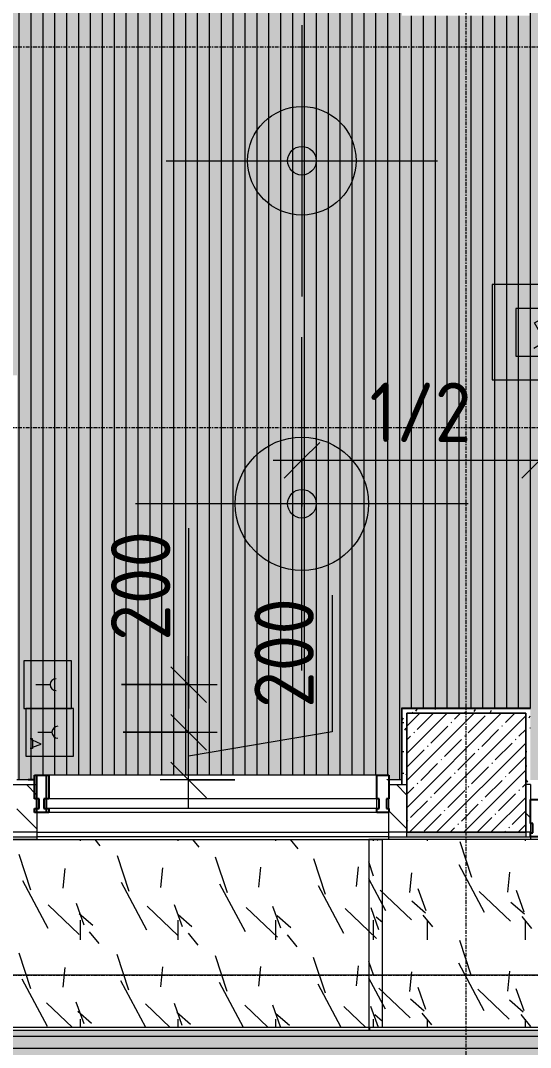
# Model space of a CAD drawing. Header units: millimetres. Extents: x 36059 to 234328, y -8553 to 29000.
# Drawn here: x 68685 to 70830, y 10796 to 15110 of the extents above; entities that cross this region are included whole.
import ezdxf

# ---------------------------------------------------------------- set-up
doc = ezdxf.new("R2010")
doc.units = ezdxf.units.MM
doc.linetypes.add('Осевая', pattern=[31.75, 6.35, -4.7625, 15.875, -4.7625])
for name, color, linetype, lineweight in [('A-ANNO-DIMS', 7, 'Continuous', 9), ('A-ANNO-DIMS-100', 7, 'Continuous', 9), ('A-CLNG-PATT', 7, 'Continuous', 9), ('A-DETL-GENF', 7, 'Continuous', 9), ('A-GLAZ-CWMG', 7, 'Continuous', 9), ('A-GLAZ-CWMG-1', 7, 'Continuous', 25), ('A-WALL', 7, 'Continuous', 9), ('I-WALL', 7, 'Continuous', 9), ('Q-SPCQ', 7, 'Continuous', 9), ('S-COLS', 7, 'Continuous', 9), ('Оси-2', 7, 'Осевая', 9)]:
    doc.layers.add(name, color=color, linetype=linetype, lineweight=lineweight)
for name, color, linetype, lineweight, true_color in [('A-CLNG-1', 7, 'Continuous', 9, 0xeaeaea), ('A-WALL-1', 7, 'Continuous', 9, 0x3c3c3c), ('A-WALL-FNSH-1', 7, 'Continuous', 9, 0x3c3c3c), ('E-LITE-EQPM-2', 1, 'Continuous', 9, 0xff0000), ('I-WALL-1', 7, 'Continuous', 9, 0x535353), ('Q-SPCQ-4', 1, 'Continuous', 9, 0xff0000), ('S-COLS-1', 9, 'Continuous', 9, 0x808080), ('S-COLS-2', 7, 'Continuous', 9, 0x3c3c3c)]:
    doc.layers.add(name, color=color, linetype=linetype, lineweight=lineweight, true_color=true_color)
doc.layers.add('A-CLNG-PATT-1', color=7, linetype='Continuous', lineweight=9, transparency=1)
doc.styles.add('ISOCPEUR', font='isocpeur.ttf', dxfattribs={"width": 0.9, "height": 250})
doc.dimstyles.new('ISO-2_5_0_9К_БОЛЬШОЙ', dxfattribs={"dimscale": 304.8, "dimtxt": 248.995294, "dimasz": 0.492126, "dimexe": 0.393701, "dimexo": 0.984252, "dimgap": 0, "dimtad": 1, "dimdec": 0, "dimrnd": 10, "dimzin": 0, "dimdsep": 46, "dimtxsty": 'ISOCPEUR', "dimblk1": 'OBLIQUE', "dimblk2": 'OBLIQUE', "dimsah": 1, "dimcen": 0.09, "dimdle": 0.393701, "dimazin": 0, "dimtfac": 1, "dimtdec": 4, "dimtix": 1, "dimtmove": 0, "dimatfit": 3, "dimfxl": 1, "dimtvp": 1, "dimtolj": 1, "dimtzin": 0, "dimarcsym": 2})
doc.dimstyles.new('ISO-2_5_0_9К_БОЛЬШОЙ_1', dxfattribs={"dimscale": 304.8, "dimtxt": 248.995294, "dimasz": 0.492126, "dimexe": 0.393701, "dimexo": 0.984252, "dimgap": 0, "dimtad": 1, "dimdec": 0, "dimrnd": 10, "dimzin": 0, "dimdsep": 46, "dimtxsty": 'ISOCPEUR', "dimblk1": 'OBLIQUE', "dimblk2": 'OBLIQUE', "dimsah": 1, "dimcen": 0.09, "dimdle": 0.393701, "dimazin": 0, "dimtfac": 1, "dimtdec": 4, "dimtix": 1, "dimtmove": 1, "dimatfit": 3, "dimfxl": 1, "dimtvp": 1, "dimtolj": 1, "dimtzin": 0, "dimarcsym": 2})
pattern_1 = [(0, (0, 0), (121.92, 30.48), [10.058, -81.382, 10.058, -81.382, -487.68]), (0, (0, 0), (121.92, 30.48), [-182.88, 10.058, -172.822, 10.058, -81.382, -213.36]), (0, (0, 0), (121.92, 30.48), [-457.2, 10.058, -50.902, 10.058, -142.342]), (120, (45.72, 15.24), (-87.356454, 90.345817), [10.058, -81.382, 10.058, -81.382, -487.68]), (120, (45.72, 15.24), (-87.356454, 90.345817), [-182.88, 10.058, -172.822, 10.058, -81.382, -213.36]), (120, (45.72, 15.24), (-87.356454, 90.345817), [-457.2, 10.058, -50.902, 10.058, -142.342]), (240, (60.96, 76.2), (-34.563546, -120.825817), [10.058, -81.382, 10.058, -81.382, -487.68]), (240, (60.96, 76.2), (-34.563546, -120.825817), [-182.88, 10.058, -172.822, 10.058, -81.382, -213.36]), (240, (60.96, 76.2), (-34.563546, -120.825817), [-457.2, 10.058, -50.902, 10.058, -142.342])]

# ---------------------------------------------------------------- blocks, each defined once
blk = doc.blocks.new('Дистанционный пожарный извещатель - Монтируемые на перекрытии-30381390-Сводный план потолка 3 этажа в осях 12-23')
at = {"layer": 'Q-SPCQ'}
for p, q in [((0, 200), (-200, 200)), ((-200, 200), (-200, 0)), ((0, 0), (0, 200)), ((-100, 50), (-100, 110)), ((-49.9, 64.5), (-66.8, 28.2)), ((-36.8, 28.2), (-49.9, 64.5)), ((-200, 0), (0, 0)), ((-72.6, 28.2), (-72.6, 18.2)), ((-66.8, 28.2), (-72.6, 28.2)), ((-66.8, 28.2), (-36.8, 28.2)), ((-36.8, 28.2), (-31.8, 28.2)), ((-31.8, 28.2), (-31.8, 18.2))]:
    blk.add_line(p, q, dxfattribs=at)
blk.add_arc((-100, 135), 25, 180, 360, dxfattribs=at)
blk = doc.blocks.new('Извещатель пожарный ручной - Монтируемые на перекрытии-30381391-Сводный план потолка 3 этажа в осях 12-23')
at = {"layer": 'Q-SPCQ'}
for p, q in [((0, 200), (-200, 200)), ((-200, 200), (-200, 0)), ((0, 0), (0, 200)), ((-100, 50), (-100, 110)), ((-200, 0), (0, 0))]:
    blk.add_line(p, q, dxfattribs=at)
blk.add_arc((-100, 135), 25, 180, 360, dxfattribs=at)
blk = doc.blocks.new('Извещатель потолочный - Монтируемые на перекрытии-30383673-Сводный план потолка 3 этажа в осях 12-23')
at = {"layer": 'Q-SPCQ'}
for p, q in [((-300, 300), (-300, -100)), ((100, 300), (-300, 300)), ((100, -100), (100, 300)), ((0, 200), (-200, 200)), ((-200, 200), (-200, 0)), ((0, 0), (0, 200)), ((-122.5, 139), (-74.9, 166.5)), ((-100, 100), (-122.5, 139)), ((-77.5, 61), (-100, 100)), ((-125.1, 33.5), (-77.5, 61)), ((-200, 0), (0, 0)), ((-300, -100), (100, -100))]:
    blk.add_line(p, q, dxfattribs=at)
blk = doc.blocks.new('Прямоугольный импост - Импост структурный с накладкой - 160мм Темный-33326475-Сводный план потолка 3 этажа в осях 12-23')
at = {"layer": 'A-GLAZ-CWMG-1'}
for p, q in [((0, 140), (-50, 140)), ((-50, 140), (-50, 40)), ((0, 40), (0, 140)), ((-50, 40), (-40, 40)), ((-40, 0), (-50, 0)), ((-50, 0), (-50, -17)), ((-40, 40), (-40, 0)), ((-10, 0), (-10, 40)), ((-10, 40), (0, 40)), ((0, 0), (-10, 0)), ((0, -17), (0, 0)), ((-50, -17), (0, -17))]:
    blk.add_line(p, q, dxfattribs=at)
blk = doc.blocks.new('Прямоугольный импост - Импост структурный с накладкой - 160мм Темный-33326474-Сводный план потолка 3 этажа в осях 12-23')
at = {"layer": 'A-GLAZ-CWMG'}
for p, q in [((70184, 11940), (68804, 11940)), ((70184, 11840), (68804, 11840)), ((70184, 11800), (68804, 11800)), ((70184, 11783), (68804, 11783))]:
    blk.add_line(p, q, dxfattribs=at)
blk = doc.blocks.new('Прямоугольный импост - Импост структурный с накладкой - 160мм Темный-33326241-Сводный план потолка 3 этажа в осях 12-23')
at = {"layer": 'A-GLAZ-CWMG-1'}
for p, q in [((25, 140), (-25, 140)), ((-25, 140), (-25, 40)), ((25, 40), (25, 140)), ((-25, 40), (-15, 40)), ((-15, 0), (-25, 0)), ((-25, 0), (-25, -17)), ((-15, 40), (-15, 0)), ((15, 0), (15, 40)), ((15, 40), (25, 40)), ((25, 0), (15, 0)), ((25, -17), (25, 0)), ((-25, -17), (25, -17))]:
    blk.add_line(p, q, dxfattribs=at)
blk = doc.blocks.new('Прямоугольный импост - Импост структурный с накладкой - 160мм Темный-33326242-Сводный план потолка 3 этажа в осях 12-23')
at = {"layer": 'A-GLAZ-CWMG-1'}
for p, q in [((-50, 40), (-50, 140)), ((-50, 140), (0, 140)), ((0, 140), (0, 40)), ((-40, 40), (-50, 40)), ((-50, 0), (-40, 0)), ((-50, -17), (-50, 0)), ((-40, 0), (-40, 40)), ((0, 40), (-10, 40)), ((-10, 40), (-10, 0)), ((-10, 0), (0, 0)), ((0, 0), (0, -17)), ((0, -17), (-50, -17))]:
    blk.add_line(p, q, dxfattribs=at)
blk = doc.blocks.new('Прямоугольный импост - Импост структурный с накладкой - 160мм Темный-32274837-Сводный план потолка 3 этажа в осях 12-23')
at = {"layer": 'A-GLAZ-CWMG'}
for p, q in [((70184, 11940), (68804, 11940)), ((70184, 11840), (68804, 11840)), ((70184, 11800), (70184, 11840)), ((70184, 11800), (68804, 11800)), ((70184, 11783), (68804, 11783))]:
    blk.add_line(p, q, dxfattribs=at)
blk = doc.blocks.new('Прямоугольный импост - Импост структурный с накладкой - 160мм Темный-33326237-Сводный план потолка 3 этажа в осях 12-23')
at = {"layer": 'A-GLAZ-CWMG-1'}
for p, q in [((0, 140), (-50, 140)), ((-50, 140), (-50, 40)), ((0, 40), (0, 140)), ((-50, 40), (-40, 40)), ((-40, 0), (-50, 0)), ((-50, 0), (-50, -17)), ((-40, 40), (-40, 0)), ((-10, 0), (-10, 40)), ((-10, 40), (0, 40)), ((0, 0), (-10, 0)), ((0, -17), (0, 0)), ((-50, -17), (0, -17))]:
    blk.add_line(p, q, dxfattribs=at)
blk = doc.blocks.new('Прямоугольный импост - Импост структурный с накладкой - 160мм Темный-33326240-Сводный план потолка 3 этажа в осях 12-23')
at = {"layer": 'A-GLAZ-CWMG'}
for p, q in [((71994, 11837), (70880, 11837)), ((70830, 11700), (70830, 11697)), ((71994, 11680), (70880, 11680))]:
    blk.add_line(p, q, dxfattribs=at)
blk = doc.blocks.new('BOLA Подвесной круглый светильник - Накладной точечный 2-32912754-Сводный план потолка 3 этажа в осях 12-23')
at = {"layer": 'A-DETL-GENF'}
for p, q in [((0, 570), (0, -570)), ((-570, 0), (570, 0))]:
    blk.add_line(p, q, dxfattribs=at)
for radius in [228, 60]:
    blk.add_circle((0, 0), radius, dxfattribs=at)
blk = doc.blocks.new('BOLA Подвесной круглый светильник - 560мм-32913186-Сводный план потолка 3 этажа в осях 12-23')
at = {"layer": 'A-DETL-GENF'}
for p, q in [((0, 700), (0, -700)), ((-700, 0), (700, 0))]:
    blk.add_line(p, q, dxfattribs=at)
for radius in [280, 60]:
    blk.add_circle((0, 0), radius, dxfattribs=at)
blk = doc.blocks.new('DIMBLOCK45-Сводный план потолка 3 этажа в осях 12-23')
at = {"layer": 'A-ANNO-DIMS-100'}
for p, q in [((69995.5, 12696.1), (69995.5, 12122)), ((69117.8, 12120), (69512.4, 12120)), ((69392.4, 12120), (69117.8, 12120)), ((69995.5, 12122), (69392.4, 12020)), ((69392.4, 11800), (69392.4, 12120)), ((69586.3, 11920), (69272.4, 11920)), ((69392.4, 11920), (69586.3, 11920))]:
    blk.add_line(p, q, dxfattribs=at)
at = {"layer": 'A-ANNO-DIMS-100', "lineweight": 20}
for p, q in [((69392.4, 12120), (69317.4, 12195)), ((69392.4, 12120), (69467.4, 12045)), ((69392.4, 11920), (69317.4, 11995)), ((69392.4, 11920), (69467.4, 11845))]:
    blk.add_line(p, q, dxfattribs=at)
at = {"layer": 'A-ANNO-DIMS-100', "color": 0, "insert": (69668.9, 12222), "char_height": 250, "width": 568.858, "attachment_point": 1, "rotation": 90, "line_spacing_factor": 1.149209, "style": 'ISOCPEUR'}
blk.add_mtext('200', dxfattribs=at)
blk = doc.blocks.new('_Oblique')
at = {"color": 0, "linetype": 'ByBlock', "lineweight": -2}
blk.add_line((-0.5, -0.5), (0.5, 0.5), dxfattribs=at)
blk = doc.blocks.new('DIMBLOCK46-Сводный план потолка 3 этажа в осях 12-23')
at = {"layer": 'A-ANNO-DIMS-100'}
for p, q in [((69392.4, 12978), (69392.4, 12403.9)), ((69392.4, 12120), (69392.4, 12440)), ((69392.4, 12403.9), (69392.4, 12220)), ((69110, 12320), (69512.4, 12320)), ((69392.4, 12320), (69110, 12320)), ((69117.8, 12120), (69512.4, 12120)), ((69392.4, 12120), (69117.8, 12120))]:
    blk.add_line(p, q, dxfattribs=at)
at = {"layer": 'A-ANNO-DIMS-100', "lineweight": 20}
for p, q in [((69392.4, 12320), (69317.4, 12395)), ((69392.4, 12320), (69467.4, 12245)), ((69392.4, 12120), (69317.4, 12195)), ((69392.4, 12120), (69467.4, 12045))]:
    blk.add_line(p, q, dxfattribs=at)
at = {"layer": 'A-ANNO-DIMS-100', "color": 0, "insert": (69065.8, 12503.9), "char_height": 250, "width": 568.858, "attachment_point": 1, "rotation": 90, "line_spacing_factor": 1.149209, "style": 'ISOCPEUR'}
blk.add_mtext('200', dxfattribs=at)
blk = doc.blocks.new('DIMBLOCK100-Сводный план потолка 3 этажа в осях 12-23')
at = {"layer": 'A-ANNO-DIMS-100'}
for p, q in [((69868.6, 13068.6), (69868.6, 13382.5)), ((70868.8, 13300.5), (70868.8, 13142.5)), ((70868.8, 13262.5), (70868.8, 13300.5)), ((69748.6, 13262.5), (70868.8, 13262.5)), ((69868.6, 13262.5), (69868.6, 13068.6))]:
    blk.add_line(p, q, dxfattribs=at)
at = {"layer": 'A-ANNO-DIMS-100', "lineweight": 20}
for p, q in [((69868.6, 13262.5), (69943.6, 13337.5)), ((70868.8, 13262.5), (70943.8, 13337.5)), ((69868.6, 13262.5), (69793.6, 13187.5)), ((70868.8, 13262.5), (70793.8, 13187.5))]:
    blk.add_line(p, q, dxfattribs=at)
at = {"layer": 'A-ANNO-DIMS-100', "color": 0, "insert": (70153.2, 13589.1), "char_height": 250, "width": 517.144, "attachment_point": 1, "line_spacing_factor": 1.149209, "style": 'ISOCPEUR'}
blk.add_mtext('1/2', dxfattribs=at)
blk = doc.blocks.new('DIMBLOCK101-Сводный план потолка 3 этажа в осях 12-23')
at = {"layer": 'A-ANNO-DIMS-100'}
for p, q in [((71869, 13068.6), (71869, 13382.5)), ((70868.8, 13300.5), (70868.8, 13142.5)), ((70868.8, 13262.5), (70868.8, 13300.5)), ((70868.8, 13262.5), (71989, 13262.5)), ((71869, 13262.5), (71869, 13068.6))]:
    blk.add_line(p, q, dxfattribs=at)
at = {"layer": 'A-ANNO-DIMS-100', "lineweight": 20}
for p, q in [((70868.8, 13262.5), (70943.8, 13337.5)), ((71869, 13262.5), (71944, 13337.5)), ((70868.8, 13262.5), (70793.8, 13187.5)), ((71869, 13262.5), (71794, 13187.5))]:
    blk.add_line(p, q, dxfattribs=at)
at = {"layer": 'A-ANNO-DIMS-100', "color": 0, "insert": (71153.4, 13589.1), "char_height": 250, "width": 517.144, "attachment_point": 1, "line_spacing_factor": 1.149209, "style": 'ISOCPEUR'}
blk.add_mtext('1/2', dxfattribs=at)

msp = doc.modelspace()

# ---------------------------------------------------------------- hatches: boundary and pattern name
at = {"layer": 'A-CLNG-PATT'}
h = msp.add_hatch(dxfattribs=at)
h.set_pattern_fill('FP_74', color=256, style=0, pattern_type=2)
h.set_pattern_definition([(90, (76030, 19225), (50, -3e-15), [])])
h.paths.add_polyline_path([(83549, 11571), (83549, 11901), (84459, 11901), (84459, 15071.7), (84344.5, 15129), (84179, 15129), (84179, 15493), (79101, 15493), (79101, 15129), (78559, 15129), (78559, 15493), (74061, 15493), (74061, 15129), (73522, 15129), (73522, 15671), (73883, 15671), (73883, 18579), (73519, 18579), (73519, 19121), (74061, 19121), (74061, 18747), (78559, 18747), (78559, 19121), (79101, 19121), (79101, 18747), (84179, 18747), (84179, 19121), (84520.7, 19121), (84520.7, 22679), (83004, 22679), (83004, 26879), (81171, 26879), (81171, 26579), (80629, 26579), (80629, 26879), (77271, 26879), (77271, 26579), (76729, 26579), (76729, 26879), (74061, 26879), (74061, 26579), (73519, 26579), (73519, 26879), (70831, 26879), (70831, 26579), (70289, 26579), (70289, 26879), (66781, 26879), (66781, 26387.2), (66785.8, 26426.9), (66802.9, 26471.9), (66830.3, 26511.6), (66866.4, 26543.6), (66909.1, 26566), (66955.9, 26577.5), (67004.1, 26577.5), (67050.9, 26566), (67093.6, 26543.6), (67129.7, 26511.6), (67157.1, 26471.9), (67174.2, 26426.9), (67180, 26379), (67174.2, 26331.1), (67157.1, 26286.1), (67129.7, 26246.4), (67093.6, 26214.4), (67050.9, 26192), (67004.1, 26180.5), (66955.9, 26180.5), (66909.1, 26192), (66866.4, 26214.4), (66830.3, 26246.4), (66802.9, 26286.1), (66785.8, 26331.1), (66781, 26370.8), (66781, 13621), (68671, 13621), (68671, 11920), (68744, 11920), (68744, 11940), (70234, 11940), (70234, 11920), (70289, 11920), (70289, 12221), (70831, 12221), (70831, 11920), (73519, 11920), (73519, 12321), (79921, 12321), (79921, 11571), (83395.3, 11571)])
h.paths.add_polyline_path([(67005.1, 13922.5), (66956.9, 13922.5), (66910.1, 13934), (66867.4, 13956.4), (66831.3, 13988.4), (66803.9, 14028.1), (66786.8, 14073.1), (66781, 14121), (66786.8, 14168.9), (66803.9, 14213.9), (66831.3, 14253.6), (66867.4, 14285.6), (66910.1, 14308), (66956.9, 14319.5), (67005.1, 14319.5), (67051.9, 14308), (67094.6, 14285.6), (67130.7, 14253.6), (67158.1, 14213.9), (67175.2, 14168.9), (67181, 14121), (67175.2, 14073.1), (67158.1, 14028.1), (67130.7, 13988.4), (67094.6, 13956.4), (67051.9, 13934)])
h.paths.add_polyline_path([(84283.1, 13922.5), (84234.9, 13922.5), (84188.1, 13934), (84145.4, 13956.4), (84109.3, 13988.4), (84081.9, 14028.1), (84064.8, 14073.1), (84059, 14121), (84064.8, 14168.9), (84081.9, 14213.9), (84109.3, 14253.6), (84145.4, 14285.6), (84188.1, 14308), (84234.9, 14319.5), (84283.1, 14319.5), (84329.9, 14308), (84372.6, 14285.6), (84408.7, 14253.6), (84436.1, 14213.9), (84453.2, 14168.9), (84459, 14121), (84453.2, 14073.1), (84436.1, 14028.1), (84408.7, 13988.4), (84372.6, 13956.4), (84329.9, 13934), (84283.6, 13922.6)])
h.paths.add_polyline_path([(70292.4, 15130), (70290, 15130), (70290, 15670), (70830, 15670), (70830, 15130), (70310, 15130)])
h.paths.add_polyline_path([(70290, 20630), (70290, 21170), (70830, 21170), (70830, 20630), (70310, 20630)])
h.paths.add_polyline_path([(80630, 22680), (80630, 23220), (81170, 23220), (81170, 22680), (80650, 22680)])
h.paths.add_polyline_path([(77250, 22680), (76730, 22680), (76730, 23220), (77270, 23220), (77270, 22680)])
h.paths.add_polyline_path([(73932.1, 22680), (73520, 22680), (73520, 23220), (74060, 23220), (74060, 22680), (74040, 22680)])
h.paths.add_polyline_path([(70292.4, 22680), (70290, 22680), (70290, 23220), (70830, 23220), (70830, 22680), (70310, 22680)])
h.paths.add_polyline_path([(82828.1, 26180.5), (82779.9, 26180.5), (82733.1, 26192), (82690.4, 26214.4), (82654.3, 26246.4), (82626.9, 26286.1), (82609.8, 26331.1), (82604, 26379), (82609.8, 26426.9), (82626.9, 26471.9), (82654.3, 26511.6), (82690.4, 26543.6), (82733.1, 26566), (82779.9, 26577.5), (82828.1, 26577.5), (82874.9, 26566), (82917.6, 26543.6), (82953.7, 26511.6), (82981.1, 26471.9), (82998.2, 26426.9), (83004, 26379), (82998.2, 26331.1), (82981.1, 26286.1), (82953.7, 26246.4), (82917.6, 26214.4), (82874.9, 26192)])
h = msp.add_hatch(dxfattribs=at)
h.set_pattern_fill('FP_81', color=256, style=0, pattern_type=2)
h.set_pattern_definition([(108.204, (1406.94, 0), (-411.56923, 835.004), [157.84, -1157.491]), (139.016, (1357.63, 149.94), (-2466.36136, 2083.266482), [76.206, -3734.092]), (136.461, (1711.007, 199.92), (-6163.974552, 5831.3416614), [181.389, -8888.084]), (109.736, (1579.517, 324.87), (-1232.94958, 3332.566023), [97.348, -4770.059]), (90, (1546.64, 0), (-410.906, 416.5), [83.3, -333.2]), (118.12, (1546.645, 83.3), (2876.2128684, -5414.183206), [226.676, -11107.106]), (84.366, (1439.81, 283.22), (-410.90178, -3748.720225), [83.705, -4101.516]), (129.425, (1448.027, 366.52), (1642.729754, -2081.41355), [64.703, -3170.433])])
h.paths.add_polyline_path([(70151, 10879.5), (70207.4, 10880), (70207.4, 11669), (66847.4, 11669), (66847.4, 10880), (70151, 10880)])
h = msp.add_hatch(dxfattribs=at)
h.set_pattern_fill('FP_82', color=256, style=0, pattern_type=2)
h.set_pattern_definition([(108.218, (2398.65, 0), (-411.87072, 834.88292), [157.853, -1157.586]), (139.039, (2349.3, 149.94), (-2468.350477, 2083.25601), [76.243, -3735.885]), (136.485, (2702.978, 199.92), (-6169.1350975, 5831.3292336), [181.47, -8892.02]), (109.751, (2571.377, 324.87), (-1233.955623, 3332.538335), [97.357, -4770.518]), (90, (2538.48, 0), (-411.253, 416.5), [83.3, -333.2]), (118.14, (2538.477, 83.3), (2878.6399264, -5414.2047265), [226.718, -11109.185]), (84.361, (2431.55, 283.22), (-411.26511, -3748.704896), [83.705, -4101.549]), (129.449, (2439.776, 366.52), (1644.181065, -2081.472138), [64.725, -3171.511])])
h.paths.add_polyline_path([(73204.2, 10879.5), (73510, 10880), (73509, 11669), (70150, 11669), (70151, 10879.5), (72387.7, 10879.5)])
h = msp.add_hatch(dxfattribs=at)
h.set_pattern_fill('FP_73', color=256, style=0, pattern_type=2)
h.set_pattern_definition([(0, (57110, 9792.5), (0, -50), [])])
h.paths.add_polyline_path([(74079, 7921), (74079, 8301), (75459, 8301), (75459, 10879.5), (74019.7, 10879.5), (74019.7, 10869), (70153.5, 10869), (70153.5, 10879.5), (70151, 10879.5), (70151, 10869), (66296, 10869), (66296, 10879.5), (61939, 10879.5), (61939, 11349), (61381, 11349), (61381, 10879), (42401, 10879), (42401, 10209), (38761, 10209), (38761, 7921), (68010, 7921), (68010, 7940), (68110, 7940), (68110, 7921), (68760, 7921), (68760, 7940), (68860, 7940), (68860, 7921), (73204.2, 7921)])
h.paths.add_polyline_path([(38945.9, 8867), (38899.1, 8878.5), (38856.4, 8900.9), (38820.3, 8932.9), (38792.9, 8972.6), (38775.8, 9017.6), (38770, 9065.5), (38775.8, 9113.4), (38792.9, 9158.4), (38820.3, 9198.1), (38856.4, 9230.1), (38899.1, 9252.5), (38945.9, 9264), (38994.1, 9264), (39040.9, 9252.5), (39083.6, 9230.1), (39119.7, 9198.1), (39147.1, 9158.4), (39164.2, 9113.4), (39170, 9065.5), (39164.2, 9017.6), (39147.1, 8972.6), (39119.7, 8932.9), (39083.6, 8900.9), (39040.9, 8878.5), (38991.1, 8867)])
at = {"layer": 'A-CLNG-PATT-1'}
h = msp.add_hatch(color=256, dxfattribs=at)
h.paths.add_polyline_path([(83548, 11571), (83548, 11901), (84458, 11901), (84458, 14112.8), (84453.2, 14073.1), (84436.1, 14028.1), (84408.7, 13988.4), (84372.6, 13956.4), (84329.9, 13934), (84282.7, 13922.5), (84234.9, 13922.5), (84188.1, 13934), (84145.4, 13956.4), (84109.3, 13988.4), (84081.9, 14028.1), (84064.8, 14073.1), (84059, 14121), (84064.8, 14168.9), (84081.9, 14213.9), (84109.3, 14253.6), (84145.4, 14285.6), (84188.1, 14308), (84234.9, 14319.5), (84283.1, 14319.5), (84329.9, 14308), (84372.6, 14285.6), (84408.7, 14253.6), (84436.1, 14213.9), (84453.2, 14168.9), (84458, 14129.2), (84458, 15072.2), (84344.5, 15129), (84178, 15129), (84178, 15493), (79100, 15493), (79100, 15129), (78558, 15129), (78558, 15493), (74060, 15493), (74060, 15129), (73521, 15129), (73521, 15671), (73882, 15671), (73882, 18579), (73518, 18579), (73518, 19121), (74060, 19120), (74060, 18747), (78558, 18747), (78558, 19121), (79100, 19120), (79100, 18747), (84178, 18747), (84178, 19121), (84520.7, 19121), (84520.7, 22679), (83003, 22679), (83003, 26370.8), (82998.2, 26331.1), (82981.1, 26286.1), (82953.7, 26246.4), (82917.6, 26214.4), (82874.9, 26192), (82828.1, 26180.5), (82779.9, 26180.5), (82733.1, 26192), (82690.4, 26214.4), (82654.3, 26246.4), (82626.9, 26286.1), (82609.8, 26331.1), (82604, 26379), (82609.8, 26426.9), (82626.9, 26471.9), (82654.3, 26511.6), (82690.4, 26543.6), (82733.1, 26566), (82779.9, 26577.5), (82828.1, 26577.5), (82874.9, 26566), (82917.6, 26543.6), (82953.7, 26511.6), (82981.1, 26471.9), (82998.2, 26426.9), (83003, 26387.2), (83003, 26879), (81170, 26879), (81170, 26579), (80628, 26579), (80628, 26879), (77270, 26879), (77270, 26579), (76728, 26579), (76728, 26879), (74060, 26879), (74060, 26579), (73518, 26579), (73518, 26879), (70830, 26879), (70830, 26579), (70288, 26579), (70288, 26879), (66780, 26879), (66780, 13621), (68670, 13620), (68670, 11920), (68744, 11921), (68744, 11940), (70234, 11940), (70234, 11920), (70288, 11920), (70288, 12221), (70830, 12220), (70830, 11920), (73518, 11920), (73518, 12321), (79920, 12320), (79920, 11571), (83395.3, 11571)])
h.paths.add_polyline_path([(67005.1, 13922.5), (66956.9, 13922.5), (66910.1, 13934), (66867.4, 13956.4), (66831.3, 13988.4), (66803.9, 14028.1), (66786.8, 14073.1), (66781, 14121), (66786.8, 14168.9), (66803.9, 14213.9), (66831.3, 14253.6), (66867.4, 14285.6), (66910.1, 14308), (66956.9, 14319.5), (67005.1, 14319.5), (67051.9, 14308), (67094.6, 14285.6), (67130.7, 14253.6), (67158.1, 14213.9), (67175.2, 14168.9), (67181, 14121), (67175.2, 14073.1), (67158.1, 14028.1), (67130.7, 13988.4), (67094.6, 13956.4), (67051.9, 13934)])
h.paths.add_polyline_path([(70830, 15130), (70289, 15130), (70290, 15670), (70830, 15669.8), (70830, 15150)])
h.paths.add_polyline_path([(70830, 20630), (70289, 20630), (70290, 21170), (70830, 21169.2), (70830, 20650)])
h.paths.add_polyline_path([(81169, 22680), (80629, 22680), (80630, 23220), (81170, 23219.7), (81170, 22680)])
h.paths.add_polyline_path([(77269, 22680), (76729, 22680), (76730, 23220), (77270, 23219.8), (77270, 22680)])
h.paths.add_polyline_path([(73540, 22680), (73519, 22680), (73520, 23220), (74060, 23220), (74059, 22680), (73932.1, 22680)])
h.paths.add_polyline_path([(70290, 22680), (70289, 22680), (70290, 23220), (70830, 23220), (70829, 22680), (70292.4, 22680)])
h.paths.add_polyline_path([(67004.1, 26180.5), (66955.9, 26180.5), (66909.1, 26192), (66866.4, 26214.4), (66830.3, 26246.4), (66802.9, 26286.1), (66785.8, 26331.1), (66780, 26379), (66785.8, 26426.9), (66802.9, 26471.9), (66830.3, 26511.6), (66866.4, 26543.6), (66909.1, 26566), (66955.9, 26577.5), (67004.1, 26577.5), (67050.9, 26566), (67093.6, 26543.6), (67129.7, 26511.6), (67157.1, 26471.9), (67174.2, 26426.9), (67180, 26379), (67174.2, 26331.1), (67157.1, 26286.1), (67129.7, 26246.4), (67093.6, 26214.4), (67050.9, 26192), (67016.7, 26183.6)])
h = msp.add_hatch(color=256, dxfattribs=at)
h.paths.add_polyline_path([(74079, 7921), (74079, 8301), (75459, 8301), (75459, 10879.5), (74019.7, 10879.5), (74019.7, 10869), (70153.5, 10869), (70153.5, 10879.5), (70151, 10879.5), (70151, 10869), (66296, 10869), (66296, 10879.5), (61939, 10879.5), (61939, 11349), (61381, 11349), (61381, 10879), (42401, 10879), (42401, 10209), (38761, 10209), (38761, 7921), (68010, 7921), (68010, 7940), (68110, 7940), (68110, 7921), (68760, 7921), (68760, 7940), (68860, 7940), (68860, 7921), (73204.2, 7921)])
h.paths.add_polyline_path([(38945.9, 8867), (38899.1, 8878.5), (38856.4, 8900.9), (38820.3, 8932.9), (38792.9, 8972.6), (38775.8, 9017.6), (38770, 9065.5), (38775.8, 9113.4), (38792.9, 9158.4), (38820.3, 9198.1), (38856.4, 9230.1), (38899.1, 9252.5), (38945.9, 9264), (38994.1, 9264), (39040.9, 9252.5), (39083.6, 9230.1), (39119.7, 9198.1), (39147.1, 9158.4), (39164.2, 9113.4), (39170, 9065.5), (39164.2, 9017.6), (39147.1, 8972.6), (39119.7, 8932.9), (39083.6, 8900.9), (39040.9, 8878.5), (38991.1, 8867)])
at = {"layer": 'I-WALL'}
h = msp.add_hatch(dxfattribs=at)
h.set_pattern_fill('FP_65', color=256, style=0, pattern_type=2)
h.set_pattern_definition(pattern_1)
h.paths.add_polyline_path([(70810, 12200), (70810, 12220), (70290, 12220), (70290, 12200), (70310, 12200)])
h = msp.add_hatch(dxfattribs=at)
h.set_pattern_fill('FP_65', color=256, style=0, pattern_type=2)
h.set_pattern_definition(pattern_1)
h.paths.add_polyline_path([(70810, 11900), (70830, 11900), (70830, 12220), (70810, 12220), (70810, 12200)])
h = msp.add_hatch(dxfattribs=at)
h.set_pattern_fill('FP_65', color=256, style=0, pattern_type=2)
h.set_pattern_definition(pattern_1)
h.paths.add_polyline_path([(70292.4, 11900), (70310, 11900), (70310, 12200), (70290, 12200), (70290, 11900)])
h = msp.add_hatch(dxfattribs=at)
h.set_pattern_fill('FP_21', color=256, style=0, pattern_type=2)
h.set_pattern_definition([(135, (0, 0), (-70.71068, -70.71068), [])])
h.paths.add_polyline_path([(73520, 11700), (73540, 11700), (73540, 11900), (73520, 11900), (73520, 11849.7)])
h.paths.add_polyline_path([(70292.4, 11700), (70310, 11700), (70310, 11900), (70234, 11900), (70234, 11700)])
h.paths.add_polyline_path([(70810, 11700), (70830, 11700), (70830, 11900), (70810, 11900), (70810, 11849.7)])
h.paths.add_polyline_path([(68754, 11700), (68754, 11900), (68670, 11900), (68670, 11700)])
h = msp.add_hatch(dxfattribs=at)
h.set_pattern_fill('FP_65', color=256, style=0, pattern_type=2)
h.set_pattern_definition(pattern_1)
h.paths.add_polyline_path([(70310.2, 11680), (70809.8, 11680), (70809.8, 11700), (70310.2, 11700)])
h.paths.add_polyline_path([(68650, 11680), (68650, 11700), (66760, 11700), (66760, 11680), (68108.6, 11680)])
at = {"layer": 'S-COLS-1'}
h = msp.add_hatch(dxfattribs=at)
h.set_pattern_fill('FP_17', color=256, style=0, pattern_type=2)
h.set_pattern_definition([(45, (0, 0), (-57.02463, 57.02463), []), (45, (57.025, 0), (-57.02463, 57.02463), [100.806, -20.161, 3.353, -16.808])])
h.paths.add_polyline_path([(70310, 11700), (70810, 11700), (70810, 12200), (70310, 12200), (70310, 11849.7)])

# ---------------------------------------------------------------- linework, layer by layer
at = {"layer": 'A-CLNG-1'}
for p, q in [((70288, 12221), (70288, 11920)), ((70830, 12221), (70288, 12221)), ((70289, 11920), (70289, 12221)), ((66847.4, 11669), (70207.4, 11669)), ((70150, 11669), (70150, 10880)), ((73509, 11669), (70150, 11669)), ((70207.4, 10880), (70207.4, 11669)), ((70153.5, 10879.5), (70151, 10879.5))]:
    msp.add_line(p, q, dxfattribs=at)
at = {"layer": 'A-WALL'}
for p in [(70810, 11700), (70830, 11900)]:
    msp.add_line(p, (70810, 11900), dxfattribs=at)
at = {"layer": 'A-WALL-1'}
for p, q in [((70290, 12220), (70830, 12220)), ((70290, 11900), (70290, 12220)), ((70810, 12200), (70310, 12200)), ((70310, 12200), (70310, 11700)), ((70810, 11900), (70810, 12200)), ((68650, 11900), (68754, 11900)), ((68754, 11900), (68754, 11700)), ((70234, 11700), (70234, 11900)), ((70234, 11900), (70310, 11900)), ((70830, 11900), (70830, 11700)), ((68754, 11700), (68650, 11700)), ((70310, 11700), (70234, 11700)), ((70310.2, 11700), (70809.8, 11700)), ((70310.2, 11680), (70310.2, 11700)), ((70809.8, 11700), (70809.8, 11680)), ((70830, 11700), (70810, 11700))]:
    msp.add_line(p, q, dxfattribs=at)
at = {"layer": 'A-WALL-FNSH-1'}
for p, q in [((68670, 11921), (68717, 11921)), ((68717, 11920), (68670, 11920)), ((68717, 11921), (68717, 11920)), ((70227, 11920), (70227, 11921)), ((70227, 11921), (70290, 11921)), ((70290, 11920), (70227, 11920)), ((70289, 11900), (70289, 11920)), ((68754, 11669), (66791, 11669)), ((68650, 11680), (68754, 11680)), ((68754, 11680), (68754, 11669)), ((70234, 11680), (70830, 11680)), ((70234, 11669), (70234, 11680)), ((70830, 11680), (70830, 11669))]:
    msp.add_line(p, q, dxfattribs=at)
at = {"layer": 'I-WALL-1'}
for p, q in [((68744, 11921), (68717, 11921)), ((68717, 11920), (68744, 11920)), ((68754, 11700), (70234, 11700)), ((68754, 11700), (68754, 11680)), ((70234, 11680), (70234, 11700)), ((70234, 11680), (68754, 11680)), ((68754, 11669), (70150, 11669)), ((73509, 11100), (66791, 11100)), ((70151, 10880), (66796, 10880)), ((70151, 10880), (70153.5, 10880)), ((70151, 10869), (70151, 10880)), ((73508.5, 10880), (70153.5, 10880)), ((70153.5, 10880), (70153.5, 10869)), ((66796, 10869), (70151, 10869)), ((70153.5, 10869), (73508.5, 10869))]:
    msp.add_line(p, q, dxfattribs=at)
at = {"layer": 'S-COLS'}
for p, q in [((70310, 11700), (70310, 11900)), ((70810, 11900), (70810, 11700))]:
    msp.add_line(p, q, dxfattribs=at)
at = {"layer": 'S-COLS-2'}
for p, q in [((70310, 11900), (70310, 12200)), ((70310, 12200), (70810, 12200)), ((70810, 12200), (70810, 11900)), ((70810, 11700), (70310, 11700))]:
    msp.add_line(p, q, dxfattribs=at)
at = {"layer": 'Оси-2'}
for p, q in [((70560, 593.7), (70560, 24898.1)), ((39359.2, 15000), (81600, 15000)), ((39359.2, 13400), (81600, 13400)), ((39359.2, 11100), (82200, 11100))]:
    msp.add_line(p, q, dxfattribs=at)

# ---------------------------------------------------------------- block references
at = {"layer": 'A-GLAZ-CWMG', "extrusion": (0, 0, -1)}
for name, p in [('Прямоугольный импост - Импост структурный с накладкой - 160мм Темный-33326241-Сводный план потолка 3 этажа в осях 12-23', (-68769, 11800)), ('Прямоугольный импост - Импост структурный с накладкой - 160мм Темный-33326475-Сводный план потолка 3 этажа в осях 12-23', (-68754, 11800)), ('Прямоугольный импост - Импост структурный с накладкой - 160мм Темный-33326237-Сводный план потолка 3 этажа в осях 12-23', (-70830, 11697))]:
    msp.add_blockref(name, p, dxfattribs=at)
at = {"layer": 'A-GLAZ-CWMG'}
for name, p in [('Прямоугольный импост - Импост структурный с накладкой - 160мм Темный-33326474-Сводный план потолка 3 этажа в осях 12-23', (0, 0)), ('Прямоугольный импост - Импост структурный с накладкой - 160мм Темный-32274837-Сводный план потолка 3 этажа в осях 12-23', (0, 0)), ('Прямоугольный импост - Импост структурный с накладкой - 160мм Темный-33326242-Сводный план потолка 3 этажа в осях 12-23', (70234, 11800)), ('Прямоугольный импост - Импост структурный с накладкой - 160мм Темный-33326240-Сводный план потолка 3 этажа в осях 12-23', (0, 0))]:
    msp.add_blockref(name, p, dxfattribs=at)
at = {"layer": 'E-LITE-EQPM-2'}
msp.add_blockref('BOLA Подвесной круглый светильник - Накладной точечный 2-32912754-Сводный план потолка 3 этажа в осях 12-23', (69868.6, 14521), dxfattribs=at)
at = {"layer": 'E-LITE-EQPM-2', "rotation": 180}
msp.add_blockref('BOLA Подвесной круглый светильник - 560мм-32913186-Сводный план потолка 3 этажа в осях 12-23', (69868.6, 13080), dxfattribs=at)
at = {"layer": 'Q-SPCQ-4'}
msp.add_blockref('Извещатель потолочный - Монтируемые на перекрытии-30383673-Сводный план потолка 3 этажа в осях 12-23', (70968.8, 13700.5), dxfattribs=at)
at = {"layer": 'Q-SPCQ-4', "rotation": 270.0000000000002}
for name, p in [('Извещатель пожарный ручной - Монтируемые на перекрытии-30381391-Сводный план потолка 3 этажа в осях 12-23', (68700, 12220)), ('Дистанционный пожарный извещатель - Монтируемые на перекрытии-30381390-Сводный план потолка 3 этажа в осях 12-23', (68707.8, 12020))]:
    msp.add_blockref(name, p, dxfattribs=at)

# ---------------------------------------------------------------- dimensions: what is measured, and where the dimension line sits
at = {"layer": 'A-ANNO-DIMS'}
for base, p1, p2, picture, middle in [((70868.8, 13262.5), (69868.6, 13368.6), (70868.8, 13600.5), 'DIMBLOCK100-Сводный план потолка 3 этажа в осях 12-23', (70368.7, 13387.5)), ((71869, 13262.5), (70868.8, 13600.5), (71869, 13368.6), 'DIMBLOCK101-Сводный план потолка 3 этажа в осях 12-23', (71368.9, 13387.5))]:
    dim = msp.add_linear_dim(base=base, p1=p1, p2=p2, text='1/2', dimstyle='ISO-2_5_0_9К_БОЛЬШОЙ', override={"dimpost": '<>', "dimfxl": 1026.734364}, dxfattribs=at)
    dim.commit()
    dim.dimension.update_dxf_attribs({"geometry": picture, "text_midpoint": middle})
for base, p1, p2, override, picture, middle in [((69392.4, 12320), (68817.8, 12120), (68810, 12320), {"dimpost": '<>', "dimfxl": 200.154196}, 'DIMBLOCK46-Сводный план потолка 3 этажа в осях 12-23', (69232.5, 12788.4)), ((69392.4, 12120), (69286.3, 11920), (68817.8, 12120), {"dimpost": '<>', "dimfxl": 509.406899}, 'DIMBLOCK45-Сводный план потолка 3 этажа в осях 12-23', (69835.5, 12506.5))]:
    dim = msp.add_linear_dim(base=base, p1=p1, p2=p2, angle=90, dimstyle='ISO-2_5_0_9К_БОЛЬШОЙ_1', override=override, dxfattribs=at)
    dim.commit()
    dim.dimension.update_dxf_attribs({"geometry": picture, "text_midpoint": middle, "dimtype": 160, "text_rotation": 90})

doc.saveas('drawing.dxf')
